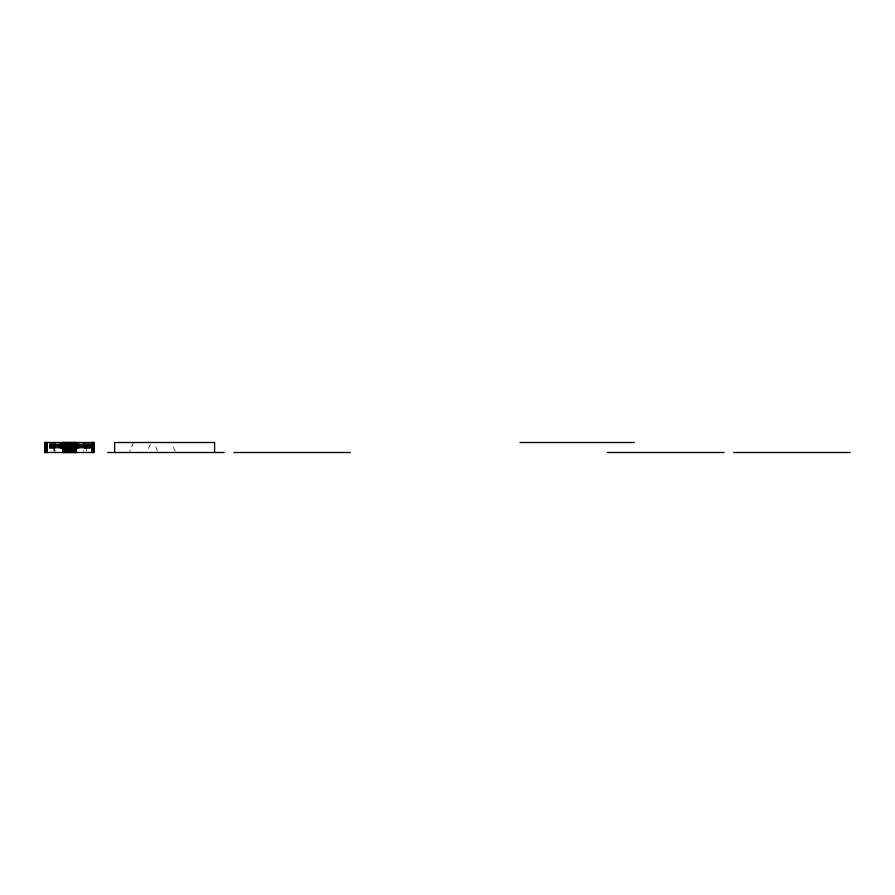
<?xml version="1.0" encoding="UTF-8"?>
<svg xmlns="http://www.w3.org/2000/svg" width="895" height="895" viewBox="0 0 895 895"><rect width="100%" height="100%" fill="white"/><g stroke="black" fill="none" stroke-linecap="round" stroke-linejoin="round"><path stroke-width="0.67" stroke-dasharray="4.47 3.36" d="M150.226 444.233L147.597 450.935M133.4 442.79L129.764 451.427M175.207 451.427L172.444 444.882M157.386 450.935L154.745 444.233M90.294 443.752L90.305 451.248M90.171 443.752L90.171 451.248M89.545 443.752L89.545 451.248M89.399 443.752L89.399 451.248M89.075 443.752L89.075 451.248M88.762 443.752L88.762 451.248M88.527 443.752L88.527 451.248M87.956 443.752L87.978 451.248M87.71 443.752L87.71 451.248M87.128 443.752L87.128 451.248M86.916 443.752L86.927 451.248M85.942 443.752L85.942 451.248M85.719 443.752L85.719 451.248M85.573 443.752L85.573 451.248M85.014 443.752L85.092 451.248M84.421 443.752L84.555 451.248M84.365 443.752L84.365 451.248M84.186 443.752L84.186 451.248M83.929 443.752L83.962 451.248M83.783 442.499L83.783 451.248M83.627 443.752L83.627 451.248M82.866 443.752L82.866 451.248M82.105 443.752L82.105 451.248M81.355 443.752L81.355 451.248M80.628 443.752L80.628 451.248M79.957 443.752L79.957 451.248M79.353 443.752L79.353 451.248M78.816 443.752L78.816 451.248M78.391 443.752L78.391 451.248M78.066 443.752L78.066 451.248M77.876 443.752L77.876 451.248M77.742 443.752L77.742 451.248M77.507 443.752L77.652 451.248M77.35 443.752L77.473 451.248M77.25 443.752L77.25 451.248M61.464 443.752L61.464 451.248M61.296 443.752L61.419 451.248M61.14 443.752L61.229 451.248M61.017 443.752L61.017 451.248M60.826 443.752L60.826 451.248M60.502 443.752L60.502 451.248M60.066 443.752L60.066 451.248M59.54 443.752L59.54 451.248M58.936 443.752L58.936 451.248M58.253 443.752L58.253 451.248M57.537 443.752L57.537 451.248M56.788 443.752L56.788 451.248M56.027 443.752L56.027 451.248M55.266 443.752L55.266 451.248M55.121 442.499L55.121 451.248M54.919 443.752L54.919 451.248M54.707 443.752L54.707 451.248M54.528 451.248L54.472 443.752L54.338 451.248M53.308 443.752L53.308 451.248M53.174 443.752L53.174 451.248M52.95 443.752L52.95 451.248M52.592 443.752L52.671 451.248M51.955 443.752L51.977 451.248M51.765 443.752L51.765 451.248M51.183 443.752L51.183 451.248M50.914 443.752L50.937 451.248M50.355 443.752L50.355 451.248M50.131 443.752L50.131 451.248M49.818 443.752L49.818 451.248M49.348 443.752L49.493 451.248M86.3 451.248L86.3 443.752L86.222 451.248M53.868 451.248L53.823 443.752L53.789 451.248"/><path stroke-width="1.34" d="M519.95 442.499L634.309 442.499M44.75 452.501L94.143 452.501L94.143 442.499L44.75 442.499L44.828 452.501M107.646 452.501L224.253 452.501M233.897 452.501L350.504 452.501M607.392 452.501L723.999 452.501M733.643 452.501L850.25 452.501M214.599 452.501L214.599 442.499L114.649 442.499L114.649 452.501M94.009 442.499L94.064 452.501M93.885 442.499L93.885 452.501M93.606 442.499L93.606 452.501M92.979 442.499L92.979 452.501M92.241 442.499L92.252 452.501M92.14 442.499L92.219 452.501M91.905 442.499L92.028 452.501M91.782 442.499L91.782 452.501M75.829 442.499L75.93 452.501M75.717 442.499L75.717 452.501L75.504 442.499M75.314 442.499L75.404 452.501M75.135 442.499L75.214 452.501M74.9 442.499L75.046 452.501M74.71 442.499L74.833 452.501M74.341 442.499L74.341 452.501M73.961 442.499L73.961 452.501M73.591 442.499L73.591 452.501M73.211 442.499L73.211 452.501M72.831 442.499L72.831 452.501M72.461 442.499L72.461 452.501M72.081 442.499L72.081 452.501M71.701 442.499L71.701 452.501M71.331 442.499L71.331 452.501M70.951 442.499L70.951 452.501M70.571 442.499L70.571 452.501M70.202 442.499L70.202 452.501M69.821 442.499L69.821 452.501M69.441 442.499L69.441 452.501M69.072 442.499L69.072 452.501M68.691 442.499L68.691 452.501M68.311 442.499L68.311 452.501M67.942 442.499L67.942 452.501M67.561 442.499L67.561 452.501M67.181 442.499L67.181 452.501M66.812 442.499L66.812 452.501M66.431 442.499L66.431 452.501M66.062 442.499L66.062 452.501M65.682 442.499L65.682 452.501M65.301 442.499L65.301 452.501M64.932 442.499L64.932 452.501M64.552 442.499L64.552 452.501M64.127 442.499L64.171 452.501M63.925 442.499L64.06 452.501M63.758 442.499L63.847 452.501M63.579 442.499L63.668 452.501M63.377 442.499L63.478 452.501M63.176 442.499L63.276 452.501M62.952 442.499L63.064 452.501M47.111 442.499L47.111 452.501M46.976 442.499L46.976 452.501M46.753 442.499L46.853 452.501M46.629 442.499L46.73 452.501M45.913 442.499L45.913 452.501M45.287 442.499L45.287 452.501M44.884 442.499L45.007 452.501"/></g></svg>
